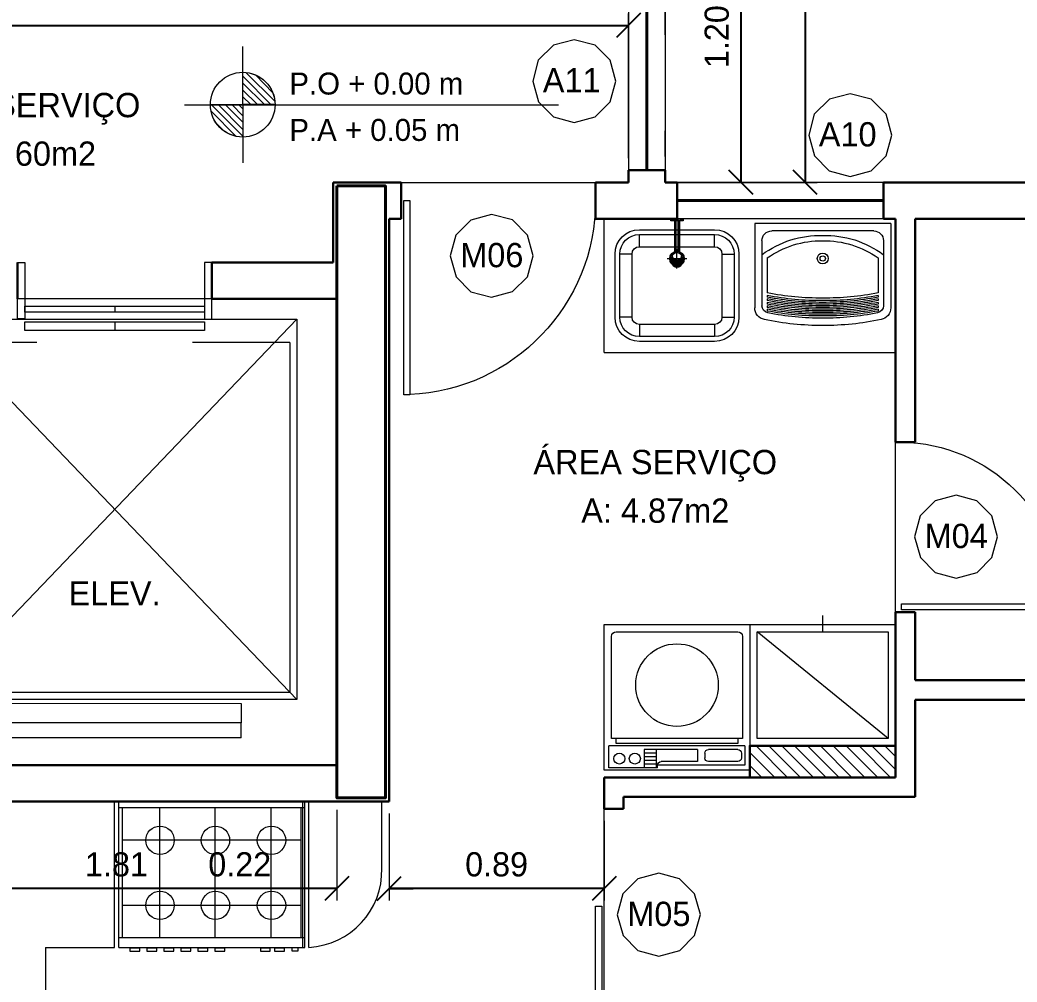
# Model space of a CAD drawing. Header units: metres. Extents: x 2.9 to 62.3, y 8 to 50.1.
# Drawn here: x 31.07 to 35.175, y 38.646 to 42.608 of the extents above; entities that cross this region are included whole.
import ezdxf

# ---------------------------------------------------------------- set-up
doc = ezdxf.new("R2010")
doc.units = ezdxf.units.M
doc.header["$MEASUREMENT"] = 0
doc.linetypes.add('DGN Style 2', pattern=[0.98853, 0.593118, -0.395412])
doc.layers.get('Defpoints').update_dxf_attribs({"lineweight": 0})
for name, color, linetype, lineweight in [('00-EDIFICACOES TÉRREO', 7, 'Continuous', 0), ('34 - Mobiliário', 7, 'Continuous', 0), ('CORNIJAS_VAR NA PLANTA PTIPO 1', 7, 'Continuous', 0), ('Level 12', 7, 'Continuous', 0), ('Level 14', 7, 'Continuous', 0), ('Level 24-1', 7, 'Continuous', 0), ('Level 3', 7, 'Continuous', 0), ('Level 36', 7, 'Continuous', 0), ('Level 43', 7, 'Continuous', 0), ('Level 44', 7, 'Continuous', 0), ('Level 45', 7, 'Continuous', 0), ('Level 7', 7, 'Continuous', 0)]:
    doc.layers.add(name, color=color, linetype=linetype, lineweight=lineweight)
doc.styles.add('Style-CIVIL', font='CIVIL.shx')
doc.styles.add('Style-INTL_ENGINEERING', font='INTL_ENGINEERING.shx')
doc.dimstyles.get("Standard").update_dxf_attribs({"dimtxt": 0.18, "dimasz": 0.18, "dimexe": 0.18, "dimexo": 0.0625, "dimgap": 0.09, "dimtad": 0, "dimtih": 1, "dimtoh": 1, "dimdec": 4, "dimzin": 1, "dimdsep": 46, "dimtxsty": 'Standard', "dimcen": 0, "dimadec": 0, "dimazin": 0, "dimtfac": 1, "dimtdec": 4, "dimtofl": 0, "dimtmove": 0, "dimatfit": 3, "dimfxl": 0, "dimtolj": 1, "dimtzin": 1, "dimarcsym": 0})

# ---------------------------------------------------------------- blocks, each defined once
blk = doc.blocks.new('_Oblique')
at = {"color": 0, "linetype": 'ByBlock', "lineweight": -2}
blk.add_line((0.5, 0.5), (-0.5, -0.5), dxfattribs=at)
blk = doc.blocks.new('*D175')
at = {"layer": 'Defpoints', "color": 0, "linetype": 'Continuous', "lineweight": 0}
for p in [(33.7241, 46.7246), (33.7253, 41.9391), (34.3022, 41.9391)]:
    blk.add_point(p, dxfattribs=at)
at = {"layer": 'Level 43', "color": 2, "linetype": 'Continuous', "lineweight": 0}
for p, q in [((33.7736, 46.7246), (34.3517, 46.7246)), ((33.7748, 41.9391), (34.3517, 41.9391))]:
    blk.add_line(p, q, dxfattribs=at)
at = {"layer": 'Level 43', "color": 0, "linetype": 'Continuous', "lineweight": -2}
blk.add_line((34.3022, 46.7246), (34.3022, 41.9391), dxfattribs=at)
at = {"layer": 'Level 43', "color": 0, "linetype": 'Continuous', "lineweight": -2, "xscale": 0.0995, "yscale": 0.0995, "zscale": 0.0995}
for p, rotation in [((34.3022, 46.7246), 90), ((34.3022, 41.9391), 270)]:
    blk.add_blockref('_Oblique', p, dxfattribs=dict(at, rotation=rotation))
at = {"layer": 'Level 43', "color": 0, "linetype": 'Continuous', "lineweight": 0, "insert": (34.203, 44.3318), "char_height": 0.0995, "attachment_point": 5, "rotation": 90, "style": 'Style-INTL_ENGINEERING'}
blk.add_mtext('4.79', dxfattribs=at)
blk = doc.blocks.new('*D179')
at = {"layer": 'Defpoints', "color": 0, "linetype": 'Continuous', "lineweight": 0}
for p in [(33.725, 43.139), (33.7253, 41.9391), (34.038, 41.9391)]:
    blk.add_point(p, dxfattribs=at)
at = {"layer": 'Level 43', "color": 2, "linetype": 'Continuous', "lineweight": 0}
for p, q in [((33.7745, 43.139), (34.0875, 43.139)), ((33.7748, 41.9391), (34.0875, 41.9391))]:
    blk.add_line(p, q, dxfattribs=at)
at = {"layer": 'Level 43', "color": 0, "linetype": 'Continuous', "lineweight": -2}
blk.add_line((34.038, 43.139), (34.038, 41.9391), dxfattribs=at)
at = {"layer": 'Level 43', "color": 0, "linetype": 'Continuous', "lineweight": -2, "xscale": 0.0995, "yscale": 0.0995, "zscale": 0.0995}
for p, rotation in [((34.038, 43.139), 90), ((34.038, 41.9391), 270)]:
    blk.add_blockref('_Oblique', p, dxfattribs=dict(at, rotation=rotation))
at = {"layer": 'Level 43', "color": 0, "linetype": 'Continuous', "lineweight": 0, "insert": (33.9388, 42.5391), "char_height": 0.0995, "attachment_point": 5, "rotation": 90, "style": 'Style-INTL_ENGINEERING'}
blk.add_mtext('1.20', dxfattribs=at)
blk = doc.blocks.new('*D194')
at = {"layer": 'Defpoints', "color": 0, "linetype": 'Continuous', "lineweight": 0}
for p in [(33.5753, 42.5854), (33.5753, 41.989), (27.4235, 41.9391)]:
    blk.add_point(p, dxfattribs=at)
at = {"layer": 'Level 43', "color": 2, "linetype": 'Continuous', "lineweight": 0}
for p, q in [((27.4235, 41.9886), (27.4235, 42.6349)), ((33.5753, 42.0385), (33.5753, 42.6349))]:
    blk.add_line(p, q, dxfattribs=at)
at = {"layer": 'Level 43', "color": 0, "linetype": 'Continuous', "lineweight": -2}
blk.add_line((27.4235, 42.5854), (33.5753, 42.5854), dxfattribs=at)
at = {"layer": 'Level 43', "color": 0, "linetype": 'Continuous', "lineweight": -2, "xscale": 0.0995, "yscale": 0.0995, "zscale": 0.0995, "rotation": 180}
blk.add_blockref('_Oblique', (27.4235, 42.5854), dxfattribs=at)
at = {"layer": 'Level 43', "color": 0, "linetype": 'Continuous', "lineweight": -2, "xscale": 0.0995, "yscale": 0.0995, "zscale": 0.0995}
blk.add_blockref('_Oblique', (33.5753, 42.5854), dxfattribs=at)
at = {"layer": 'Level 43', "color": 0, "linetype": 'Continuous', "lineweight": 0, "insert": (30.4994, 42.6847), "char_height": 0.0995, "attachment_point": 5, "style": 'Style-INTL_ENGINEERING'}
blk.add_mtext('6.15', dxfattribs=at)
blk = doc.blocks.new('*D258')
at = {"layer": 'Defpoints', "color": 0, "linetype": 'Continuous', "lineweight": 0}
for p in [(32.3745, 39.4046), (32.5895, 39.3892), (32.3745, 39.0312)]:
    blk.add_point(p, dxfattribs=at)
at = {"layer": 'Level 43', "color": 2, "linetype": 'Continuous', "lineweight": 0}
for p, q in [((32.3745, 39.3551), (32.3745, 38.9817)), ((32.5895, 39.3397), (32.5895, 38.9817))]:
    blk.add_line(p, q, dxfattribs=at)
at = {"layer": 'Level 43', "color": 0, "linetype": 'Continuous', "lineweight": -2}
for p, q in [((32.3745, 39.0312), (31.7733, 39.0312)), ((32.5895, 39.0312), (32.689, 39.0312))]:
    blk.add_line(p, q, dxfattribs=at)
at = {"layer": 'Level 43', "color": 0, "linetype": 'Continuous', "lineweight": -2, "xscale": 0.0995, "yscale": 0.0995, "zscale": 0.0995}
blk.add_blockref('_Oblique', (32.3745, 39.0312), dxfattribs=at)
at = {"layer": 'Level 43', "color": 0, "linetype": 'Continuous', "lineweight": -2, "xscale": 0.0995, "yscale": 0.0995, "zscale": 0.0995, "rotation": 180}
blk.add_blockref('_Oblique', (32.5895, 39.0312), dxfattribs=at)
at = {"layer": 'Level 43', "color": 0, "linetype": 'Continuous', "lineweight": 0, "insert": (31.9744, 39.1304), "char_height": 0.0995, "attachment_point": 5, "style": 'Style-INTL_ENGINEERING'}
blk.add_mtext('0.22', dxfattribs=at)
blk = doc.blocks.new('*D259')
at = {"layer": 'Defpoints', "color": 0, "linetype": 'Continuous', "lineweight": 0}
for p in [(30.5596, 39.5392), (32.3745, 39.4046), (30.5596, 39.0312)]:
    blk.add_point(p, dxfattribs=at)
at = {"layer": 'Level 43', "color": 2, "linetype": 'Continuous', "lineweight": 0}
for p, q in [((30.5596, 39.4897), (30.5596, 38.9817)), ((32.3745, 39.3551), (32.3745, 38.9817))]:
    blk.add_line(p, q, dxfattribs=at)
at = {"layer": 'Level 43', "color": 0, "linetype": 'Continuous', "lineweight": -2}
blk.add_line((32.3745, 39.0312), (30.5596, 39.0312), dxfattribs=at)
at = {"layer": 'Level 43', "color": 0, "linetype": 'Continuous', "lineweight": -2, "xscale": 0.0995, "yscale": 0.0995, "zscale": 0.0995, "rotation": 180}
blk.add_blockref('_Oblique', (30.5596, 39.0312), dxfattribs=at)
at = {"layer": 'Level 43', "color": 0, "linetype": 'Continuous', "lineweight": -2, "xscale": 0.0995, "yscale": 0.0995, "zscale": 0.0995}
blk.add_blockref('_Oblique', (32.3745, 39.0312), dxfattribs=at)
at = {"layer": 'Level 43', "color": 0, "linetype": 'Continuous', "lineweight": 0, "insert": (31.467, 39.1304), "char_height": 0.0995, "attachment_point": 5, "style": 'Style-INTL_ENGINEERING'}
blk.add_mtext('1.81', dxfattribs=at)
blk = doc.blocks.new('*D257')
at = {"layer": 'Defpoints', "color": 0, "linetype": 'Continuous', "lineweight": 0}
for p in [(32.5895, 39.3892), (33.4746, 39.359), (32.5895, 39.0312)]:
    blk.add_point(p, dxfattribs=at)
at = {"layer": 'Level 43', "color": 2, "linetype": 'Continuous', "lineweight": 0}
for p, q in [((32.5895, 39.3397), (32.5895, 38.9817)), ((33.4746, 39.3095), (33.4746, 38.9817))]:
    blk.add_line(p, q, dxfattribs=at)
at = {"layer": 'Level 43', "color": 0, "linetype": 'Continuous', "lineweight": -2}
blk.add_line((33.4746, 39.0312), (32.5895, 39.0312), dxfattribs=at)
at = {"layer": 'Level 43', "color": 0, "linetype": 'Continuous', "lineweight": -2, "xscale": 0.0995, "yscale": 0.0995, "zscale": 0.0995, "rotation": 180}
blk.add_blockref('_Oblique', (32.5895, 39.0312), dxfattribs=at)
at = {"layer": 'Level 43', "color": 0, "linetype": 'Continuous', "lineweight": -2, "xscale": 0.0995, "yscale": 0.0995, "zscale": 0.0995}
blk.add_blockref('_Oblique', (33.4746, 39.0312), dxfattribs=at)
at = {"layer": 'Level 43', "color": 0, "linetype": 'Continuous', "lineweight": 0, "insert": (33.032, 39.1304), "char_height": 0.0995, "attachment_point": 5, "style": 'Style-INTL_ENGINEERING'}
blk.add_mtext('0.89', dxfattribs=at)
blk = doc.blocks.new('*U394')
at = {"layer": 'Level 3', "color": 4, "linetype": 'Continuous', "lineweight": 0}
for p, q in [((-0.5302, 0.0003), (-0.5296, 0.2397)), ((-0.3969, 0.0123), (-0.5181, 0.1317)), ((-0.4132, -0.0003), (-0.5302, 0.1173)), ((-0.441, 0.0003), (-0.5302, 0.0883)), ((-0.406, 0.0491), (-0.4783, 0.1227)), ((-0.4699, 0.0003), (-0.5302, 0.06)), ((-0.5296, -0.1022), (-0.6321, 0.0003)), ((-0.5302, -0.0727), (-0.6032, 0.0003)), ((-0.5302, -0.0461), (-0.5748, 0.0003)), ((-0.5302, -0.0172), (-0.5471, 0.0003)), ((-0.5302, 0.0003), (-0.5302, -0.2397)), ((-0.4976, 0.0003), (-0.5296, 0.0323)), ((-0.5266, 0.0003), (-0.5296, 0.0039)), ((-0.7702, -0.0003), (0.7702, -0.0003)), ((-0.5579, -0.1312), (-0.6598, -0.0275)), ((-0.5302, -0.1305), (-0.6592, -0.0003)), ((-0.6086, -0.1076), (-0.6369, -0.0787))]:
    blk.add_line(p, q, dxfattribs=at)
at = {"layer": 'Level 3', "color": 4, "linetype": 'Continuous', "lineweight": 0, "flags": 128}
for points in [[(-0.5302, 0.133, -0.414214), (-0.397, -0.0002), (-0.3969, 0.0003), (-0.5302, 0.0003), (-0.5302, 0.133)], [(-0.5302, -0.1334, -0.414214), (-0.6634, -0.0002), (-0.6629, 0.0003), (-0.5302, 0.0003), (-0.5302, -0.1342)]]:
    blk.add_lwpolyline(points, format="xyb", close=True, dxfattribs=at)
at = {"layer": 'Level 3', "color": 4, "linetype": 'Continuous', "lineweight": 0}
blk.add_circle((-0.5302, -0.0002), 0.1332, dxfattribs=at)
at = {"layer": 'Level 3', "color": 4, "linetype": 'Continuous', "lineweight": 0, "style": 'Style-CIVIL'}
for s, p in [('P.O + 0.00 m', (-0.3382, 0.0415)), ('P.A + 0.05 m', (-0.3382, -0.1494))]:
    blk.add_text(s, height=0.09045, rotation=0, dxfattribs=at).set_placement(p)
blk = doc.blocks.new('*U404')
at = {"layer": '00-EDIFICACOES TÉRREO', "color": 4, "linetype": 'Continuous', "lineweight": 0, "flags": 128}
blk.add_lwpolyline([(0.003424, 0.000005), (0.002945, 0.001718), (0.001718, 0.002961), (0.000001, 0.003416), (-0.001712, 0.002959), (-0.002959, 0.001719), (-0.003415, 0.000002), (-0.002935, -0.001711), (-0.001722, -0.00295), (-0.000005, -0.003405), (0.001726, -0.002939), (0.002946, -0.001713)], close=True, dxfattribs=at)
at = {"layer": '00-EDIFICACOES TÉRREO', "color": 4, "linetype": 'Continuous', "lineweight": 0, "style": 'Style-INTL_ENGINEERING'}
blk.add_text('A11', height=0.0019994, rotation=359.99988, dxfattribs=at).set_placement((-0.00259, -0.00093))
blk = doc.blocks.new('*U408')
at = {"layer": '00-EDIFICACOES TÉRREO', "color": 4, "linetype": 'Continuous', "lineweight": 0, "flags": 128}
blk.add_lwpolyline([(0.003424, 0.000005), (0.002945, 0.001718), (0.001718, 0.002961), (0.000001, 0.003416), (-0.001712, 0.002959), (-0.002959, 0.001719), (-0.003415, 0.000002), (-0.002936, -0.001711), (-0.001723, -0.00295), (-0.000005, -0.003405), (0.001726, -0.002939), (0.002946, -0.001713)], close=True, dxfattribs=at)
at = {"layer": '00-EDIFICACOES TÉRREO', "color": 4, "linetype": 'Continuous', "lineweight": 0, "style": 'Style-INTL_ENGINEERING'}
blk.add_text('M04', height=0.0019994, rotation=359.99988, dxfattribs=at).set_placement((-0.00259, -0.00093))
blk = doc.blocks.new('*U409')
at = {"layer": '00-EDIFICACOES TÉRREO', "color": 4, "linetype": 'Continuous', "lineweight": 0, "flags": 128}
blk.add_lwpolyline([(0.003424, 0.000005), (0.002945, 0.001718), (0.001718, 0.002961), (0.000001, 0.003416), (-0.001712, 0.002959), (-0.002959, 0.001719), (-0.003415, 0.000002), (-0.002935, -0.001711), (-0.001722, -0.00295), (-0.000005, -0.003405), (0.001726, -0.002939), (0.002947, -0.001713)], close=True, dxfattribs=at)
at = {"layer": '00-EDIFICACOES TÉRREO', "color": 4, "linetype": 'Continuous', "lineweight": 0, "style": 'Style-INTL_ENGINEERING'}
blk.add_text('M05', height=0.0019994, rotation=359.99988, dxfattribs=at).set_placement((-0.00259, -0.00093))
blk = doc.blocks.new('*U422')
at = {"layer": '00-EDIFICACOES TÉRREO', "color": 4, "linetype": 'Continuous', "lineweight": 0, "flags": 128}
blk.add_lwpolyline([(0.003424, 0.000005), (0.002945, 0.001718), (0.001718, 0.002961), (0.000001, 0.003416), (-0.001712, 0.002959), (-0.002959, 0.001719), (-0.003415, 0.000002), (-0.002936, -0.001711), (-0.001723, -0.00295), (-0.000005, -0.003405), (0.001726, -0.002939), (0.002946, -0.001713)], close=True, dxfattribs=at)
at = {"layer": '00-EDIFICACOES TÉRREO', "color": 4, "linetype": 'Continuous', "lineweight": 0, "style": 'Style-INTL_ENGINEERING'}
blk.add_text('A10', height=0.0019994, rotation=359.99988, dxfattribs=at).set_placement((-0.00259, -0.00093))
blk = doc.blocks.new('*U442')
at = {"layer": '00-EDIFICACOES TÉRREO', "color": 4, "linetype": 'Continuous', "lineweight": 0, "flags": 128}
blk.add_lwpolyline([(0.003424, 0.000005), (0.002945, 0.001718), (0.001718, 0.002961), (0.000001, 0.003416), (-0.001712, 0.002959), (-0.002959, 0.001719), (-0.003415, 0.000002), (-0.002935, -0.001711), (-0.001722, -0.00295), (-0.000005, -0.003405), (0.001726, -0.002939), (0.002946, -0.001713)], close=True, dxfattribs=at)
at = {"layer": '00-EDIFICACOES TÉRREO', "color": 4, "linetype": 'Continuous', "lineweight": 0, "style": 'Style-INTL_ENGINEERING'}
blk.add_text('M06', height=0.0019994, rotation=359.99988, dxfattribs=at).set_placement((-0.00259, -0.00093))
blk = doc.blocks.new('*U523')
at = {"layer": 'Level 36', "color": 172, "linetype": 'Continuous', "lineweight": 13}
for p, q in [((-0.3825, 0.308), (0.3825, 0.3081)), ((-0.3825, -0.292), (-0.3825, 0.308)), ((-0.375, -0.2919), (-0.375, 0.308)), ((0.3825, -0.292), (0.3825, 0.3081)), ((-0.3825, 0.283), (0.3825, 0.283)), ((-0.3675, -0.2533), (-0.3675, 0.283)), ((-0.2445, -0.2533), (-0.2445, 0.283)), ((-0.0138, -0.2533), (-0.0138, 0.283)), ((0.2145, -0.2533), (0.2145, 0.283)), ((0.3675, -0.2533), (0.3675, 0.2831)), ((-0.3675, 0.1489), (0.3675, 0.149)), ((-0.3675, -0.1192), (0.3675, -0.1192)), ((-0.3825, -0.2533), (0.3825, -0.2533)), ((0.3825, -0.292), (-0.3825, -0.292)), ((-0.3556, -0.3061), (-0.3556, -0.292)), ((-0.3291, -0.3061), (-0.3556, -0.3061)), ((-0.3291, -0.292), (-0.3291, -0.3061)), ((-0.2995, -0.308), (-0.2995, -0.2957)), ((-0.2995, -0.2957), (-0.2587, -0.2957)), ((-0.2587, -0.308), (-0.2995, -0.308)), ((-0.2587, -0.2957), (-0.2587, -0.308)), ((-0.2409, -0.308), (-0.2409, -0.2957)), ((-0.2409, -0.2957), (-0.2001, -0.2957)), ((-0.2001, -0.308), (-0.2409, -0.308)), ((-0.2001, -0.2957), (-0.2001, -0.308)), ((-0.0531, -0.308), (-0.0531, -0.2957)), ((-0.0531, -0.2957), (-0.0123, -0.2957)), ((-0.0122, -0.308), (-0.0531, -0.308)), ((-0.0123, -0.2957), (-0.0122, -0.308)), ((0.0169, -0.308), (0.0169, -0.2957)), ((0.0169, -0.2957), (0.0577, -0.2957)), ((0.0578, -0.3081), (0.0169, -0.308)), ((0.0577, -0.2957), (0.0578, -0.3081)), ((0.0869, -0.3081), (0.0869, -0.2957)), ((0.0869, -0.2957), (0.1278, -0.2957)), ((0.1277, -0.3081), (0.0869, -0.3081)), ((0.1278, -0.2957), (0.1277, -0.3081)), ((0.1569, -0.308), (0.1569, -0.2957)), ((0.1569, -0.2957), (0.1978, -0.2957)), ((0.1977, -0.308), (0.1569, -0.308)), ((0.1978, -0.2957), (0.1977, -0.308)), ((0.2269, -0.308), (0.2269, -0.2957)), ((0.2269, -0.2957), (0.2678, -0.2957)), ((0.2678, -0.3081), (0.2269, -0.308)), ((0.2678, -0.2957), (0.2678, -0.3081)), ((0.2969, -0.308), (0.2969, -0.2957)), ((0.2969, -0.2957), (0.3378, -0.2957)), ((0.3378, -0.308), (0.2969, -0.308)), ((0.3378, -0.2957), (0.3378, -0.308))]:
    blk.add_line(p, q, dxfattribs=at)
at = {"layer": 'Level 36', "color": 172, "linetype": 'Continuous', "lineweight": 13, "extrusion": (0, 0, -1)}
for centre in [(0.2458, 0.1489), (0.0151, 0.1489), (-0.2132, 0.1489), (0.2458, -0.1192), (0.0151, -0.1192), (-0.2132, -0.1192)]:
    blk.add_circle(centre, 0.0585, dxfattribs=at)
blk = doc.blocks.new('*U528')
at = {"layer": 'Level 36', "color": 172, "linetype": 'Continuous', "lineweight": 13}
for p, q in [((-0.0243, 0.102), (-0.0243, 0.094)), ((-0.0225, 0.102), (-0.0225, 0.094)), ((-0.0191, 0.102), (-0.0191, 0.094)), ((-0.0129, 0.102), (-0.0129, 0.094)), ((-0.01, 0.094), (-0.01, -0.0339)), ((-0.0093, 0.094), (-0.0093, -0.0335)), ((-0.0075, 0.094), (-0.0075, -0.0326)), ((-0.0041, 0.102), (-0.0041, 0.094)), ((-0.0041, 0.094), (-0.0041, -0.0315)), ((0.0041, 0.102), (0.0041, 0.094)), ((0.0041, 0.094), (0.0041, -0.0315)), ((0.0075, 0.094), (0.0075, -0.0326)), ((0.0093, 0.094), (0.0093, -0.0335)), ((0.01, 0.094), (0.01, -0.0339)), ((0.0129, 0.102), (0.0129, 0.094)), ((0.0191, 0.102), (0.0191, 0.094)), ((0.0225, 0.102), (0.0225, 0.094)), ((0.0243, 0.102), (0.0243, 0.094)), ((0, -0.102), (0, -0.0222)), ((-0.0399, -0.0621), (0.0399, -0.0621)), ((-0.019, -0.08), (-0.019, -0.05)), ((-0.0183, -0.0552), (-0.0183, -0.0852)), ((-0.0165, -0.0594), (-0.0165, -0.0894)), ((-0.0131, -0.0638), (-0.0131, -0.0938)), ((-0.0075, -0.0675), (-0.0075, -0.0975)), ((0.0075, -0.0675), (0.0075, -0.0975)), ((0.0131, -0.0638), (0.0131, -0.0938)), ((0.0165, -0.0594), (0.0165, -0.0894)), ((0.0183, -0.0552), (0.0183, -0.0852)), ((0.019, -0.08), (0.019, -0.05))]:
    blk.add_line(p, q, dxfattribs=at)
at = {"layer": 'Level 36', "color": 172, "linetype": 'Continuous', "lineweight": 13, "flags": 128}
for points in [[(0.025, 0.094), (-0.025, 0.094), (-0.025, 0.102), (0.025, 0.102)], [(-0.004, -0.094), (-0.004, -0.069), (0.004, -0.069), (0.004, -0.094)]]:
    blk.add_lwpolyline(points, close=True, dxfattribs=at)
at = {"layer": 'Level 36', "color": 172, "linetype": 'Continuous', "lineweight": 13}
blk.add_circle((0, -0.05), 0.019, dxfattribs=at)
at = {"layer": 'Level 36', "color": 172, "linetype": 'Continuous', "lineweight": 13, "extrusion": (0, 0, -1)}
for centre, radius, start, end in [((0, -0.0621), 0.03, 0, 180), ((0, -0.0621), 0.025, 0, 180), ((0, -0.0621), 0.03, 180, 0), ((0, -0.0621), 0.025, 180, 0), ((0, -0.08), 0.019, 180, 0)]:
    blk.add_arc(centre, radius, start, end, dxfattribs=at)
blk = doc.blocks.new('*U529')
at = {"layer": 'Level 36', "color": 172, "linetype": 'Continuous', "lineweight": 13}
for p, q in [((-0.155, 0.23), (0.155, 0.23)), ((-0.155, 0.21), (0.155, 0.21)), ((-0.155, 0.16), (-0.155, 0.21)), ((0.155, 0.16), (0.155, 0.21)), ((-0.255, -0.13), (-0.255, 0.13)), ((-0.235, -0.13), (-0.235, 0.13)), ((-0.185, 0.13), (-0.235, 0.13)), ((-0.185, -0.13), (-0.185, 0.13)), ((-0.155, 0.16), (0.155, 0.16)), ((0.185, 0.13), (0.185, -0.13)), ((0.185, 0.13), (0.235, 0.13)), ((0.235, 0.13), (0.235, -0.13)), ((0.255, 0.13), (0.255, -0.13)), ((-0.185, -0.13), (-0.235, -0.13)), ((0.155, -0.16), (-0.155, -0.16)), ((-0.155, -0.16), (-0.155, -0.21)), ((0.155, -0.16), (0.155, -0.21)), ((0.185, -0.13), (0.235, -0.13)), ((0.155, -0.21), (-0.155, -0.21)), ((0.155, -0.23), (-0.155, -0.23))]:
    blk.add_line(p, q, dxfattribs=at)
at = {"layer": 'Level 36', "color": 172, "linetype": 'Continuous', "lineweight": 13, "extrusion": (0, 0, -1)}
for centre, radius, start, end in [((0.155, 0.13), 0.1, 0, 90), ((0.155, 0.13), 0.08, 0, 90), ((-0.155, 0.13), 0.1, 90, 180), ((-0.155, 0.13), 0.08, 90, 180), ((0.155, 0.13), 0.03, 360, 90), ((-0.155, 0.13), 0.03, 90, 180), ((0.155, -0.13), 0.1, 270, 0), ((0.155, -0.13), 0.08, 270, 0), ((0.155, -0.13), 0.03, 270, 0), ((-0.155, -0.13), 0.1, 180, 270), ((-0.155, -0.13), 0.08, 180, 270), ((-0.155, -0.13), 0.03, 180, 270)]:
    blk.add_arc(centre, radius, start, end, dxfattribs=at)
blk = doc.blocks.new('*U530')
at = {"layer": 'Level 36', "color": 5, "linetype": 'Continuous', "lineweight": 13}
for p, q in [((-0.28, 0.2098), (-0.28, -0.1362)), ((-0.28, 0.2098), (0.28, 0.2098)), ((0.28, 0.2098), (0.28, -0.1362)), ((-0.21, 0.1798), (0.21, 0.1798)), ((-0.25, 0.1398), (-0.25, -0.128)), ((0.25, 0.1398), (0.25, -0.128)), ((-0.2282, 0.0687), (-0.2282, -0.0753)), ((0.2282, 0.0687), (0.2282, -0.0753)), ((-0.2282, -0.0858), (-0.2282, -0.0929)), ((-0.2282, -0.1001), (-0.2282, -0.1072)), ((-0.2282, -0.1143), (-0.2282, -0.1215)), ((0.2282, -0.0858), (0.2282, -0.0929)), ((0.2282, -0.1001), (0.2282, -0.1072)), ((0.2282, -0.1143), (0.2282, -0.1215)), ((-0.2282, -0.1286), (-0.2282, -0.1357)), ((-0.2282, -0.1428), (-0.2282, -0.1499)), ((0.2282, -0.1286), (0.2282, -0.1357)), ((0.2282, -0.1428), (0.2282, -0.1499))]:
    blk.add_line(p, q, dxfattribs=at)
at = {"layer": 'Level 36', "color": 5, "linetype": 'Continuous', "lineweight": 13, "extrusion": (0, 0, -1)}
for radius in [0.0225, 0.011]:
    blk.add_circle((0, 0.0663), radius, dxfattribs=at)
at = {"layer": 'Level 36', "color": 5, "linetype": 'Continuous', "lineweight": 13}
for centre, radius, start, end in [((-0.21, 0.1398), 0.04, 90, 180), ((0.21, 0.1398), 0.04, 0, 90), ((-0.0124, -0.2358), 0.3968, 88.2163, 126.789), ((-0.0048, -0.2483), 0.3878, 89.2963, 125.1797), ((0.0124, -0.2358), 0.3968, 53.211, 91.7837), ((0.0048, -0.2483), 0.3878, 54.8203, 90.7037), ((-0.0082, 1.0354), 1.1322, 258.7978, 270.4155), ((0.0082, 1.0354), 1.1322, 269.5845, 281.2022), ((-0.0082, 1.032), 1.1392, 258.8675, 270.4155), ((-0.0082, 1.032), 1.1462, 258.9363, 270.4155), ((-0.0082, 1.032), 1.1532, 259.0043, 270.4155), ((-0.0082, 1.032), 1.1602, 259.0715, 270.4155), ((-0.0082, 1.032), 1.1672, 259.1378, 270.4155), ((-0.0082, 1.032), 1.1742, 259.2033, 270.4155), ((0.0082, 1.032), 1.1672, 269.5845, 280.8622), ((0.0082, 1.032), 1.1742, 269.5845, 280.7967), ((0.0082, 1.032), 1.1532, 269.5845, 280.9957), ((0.0082, 1.032), 1.1602, 269.5845, 280.9285), ((0.0082, 1.032), 1.1392, 269.5845, 281.1325), ((0.0082, 1.032), 1.1462, 269.5845, 281.0637), ((-0.23, -0.1362), 0.05, 180, 258.2868), ((-0.22, -0.128), 0.03, 180, 258.7018), ((-0.0082, 1.032), 1.1812, 259.2681, 270.4155), ((-0.0082, 1.032), 1.1882, 259.3321, 270.4155), ((-0.0082, 1.032), 1.1952, 259.3953, 270.4155), ((-0.0082, 1.032), 1.2022, 259.4577, 270.4155), ((0, 0.9731), 1.1529, 258.7018, 270), ((0.0082, 1.032), 1.1952, 269.5845, 280.6047), ((0.0082, 1.032), 1.2022, 269.5845, 280.5423), ((0.0082, 1.032), 1.1812, 269.5845, 280.7319), ((0.0082, 1.032), 1.1882, 269.5845, 280.6679), ((0, 0.9731), 1.1529, 270, 281.2982), ((0.22, -0.128), 0.03, 281.2982, 0), ((0.23, -0.1362), 0.05, 281.7132, 0), ((0, 0.9731), 1.1829, 258.2868, 270), ((0, 0.9731), 1.1829, 270, 281.7132)]:
    blk.add_arc(centre, radius, start, end, dxfattribs=at)
blk = doc.blocks.new('*U531')
at = {"layer": 'Level 36', "color": 172, "linetype": 'Continuous', "lineweight": 13}
for p, q in [((-0.3, 0.3), (0.3, 0.3)), ((-0.3, -0.3), (-0.3, 0.3)), ((0.3, 0.3), (0.3, -0.3)), ((-0.27, -0.17), (-0.27, 0.25)), ((-0.25, 0.27), (0.25, 0.27)), ((0.27, 0.25), (0.27, -0.17)), ((0.3, 0.2), (0.3, -0.3)), ((0.28, -0.2), (-0.28, -0.2)), ((-0.28, -0.29), (-0.28, -0.2)), ((0.27, -0.17), (-0.27, -0.17)), ((-0.25, -0.19), (-0.25, -0.17)), ((0.25, -0.19), (-0.25, -0.19)), ((0.25, -0.17), (0.25, -0.19)), ((0.28, -0.2), (0.28, -0.28)), ((0.085, -0.215), (-0.1357, -0.215)), ((-0.1357, -0.215), (-0.1357, -0.29)), ((-0.0857, -0.23), (-0.1357, -0.23)), ((-0.0857, -0.245), (-0.1357, -0.245)), ((-0.0857, -0.215), (-0.0857, -0.29)), ((0.085, -0.215), (0.085, -0.265)), ((0.115, -0.23), (0.115, -0.25)), ((0.25, -0.215), (0.13, -0.215)), ((0.265, -0.23), (0.265, -0.25)), ((-0.0857, -0.26), (-0.1357, -0.26)), ((-0.0857, -0.275), (-0.1357, -0.275)), ((0.28, -0.28), (-0.08, -0.28)), ((-0.08, -0.29), (-0.08, -0.28)), ((0.085, -0.265), (-0.065, -0.265)), ((0.25, -0.265), (0.13, -0.265)), ((0.3, -0.3), (-0.3, -0.3)), ((-0.08, -0.29), (-0.28, -0.29))]:
    blk.add_line(p, q, dxfattribs=at)
for centre, radius in [((0, 0.05), 0.1701), ((-0.2372, -0.2525), 0.0227), ((-0.1735, -0.2525), 0.0227)]:
    blk.add_circle(centre, radius, dxfattribs=at)
at = {"layer": 'Level 36', "color": 172, "linetype": 'Continuous', "lineweight": 13, "extrusion": (0, 0, -1)}
for centre, radius, start, end in [((0.25, 0.25), 0.02, 0, 90), ((-0.25, 0.25), 0.02, 90, 180), ((-0.13, -0.23), 0.015, 0, 90), ((-0.25, -0.23), 0.015, 90, 180), ((0.065, -0.28), 0.015, 0, 90), ((-0.13, -0.25), 0.015, 270, 0), ((-0.25, -0.25), 0.015, 180, 270)]:
    blk.add_arc(centre, radius, start, end, dxfattribs=at)
blk = doc.blocks.new('*U497')
at = {"layer": 'Level 36', "color": 172, "linetype": 'Continuous', "lineweight": 13}
for p, q in [((2.975, 3.33), (2.975, 3.88)), ((2.975, 3.33), (4.175, 3.33)), ((3.875, 2.18), (3.875, 2.2467)), ((3.575, 2.21), (4.175, 2.21)), ((3.575, 2.21), (3.575, 1.71)), ((4.145, 1.74), (3.605, 2.18)), ((0.9598, 0.8802), (0.9598, 1.4802)), ((1.7598, 0.8802), (1.7598, 1.4802)), ((2.0598, 1.1903), (2.0598, 1.4802)), ((0.675, 0.8802), (0.9598, 0.8802)), ((0.675, 0.8802), (0.675, -1))]:
    blk.add_line(p, q, dxfattribs=at)
at = {"layer": 'Level 36', "color": 172, "linetype": 'Continuous', "lineweight": 13, "flags": 128}
blk.add_lwpolyline([(4.145, 1.74), (3.605, 1.74), (3.605, 2.18), (4.145, 2.18)], close=True, dxfattribs=at)
at = {"layer": 'Level 36', "color": 172, "linetype": 'Continuous', "lineweight": 13}
blk.add_arc((1.7419, 1.1977), 0.318, 273.2275, 1.3325, dxfattribs=at)
for name, p in [('*U528', (3.275, 3.778)), ('*U529', (3.275, 3.605)), ('*U531', (3.275, 1.91))]:
    blk.add_blockref(name, p, dxfattribs=at)
at = {"layer": 'Level 36', "color": 5, "linetype": 'Continuous', "lineweight": 13, "extrusion": (0, 0, -1)}
blk.add_blockref('*U530', (-3.875, 3.6502), dxfattribs=at)
at = {"layer": 'Level 36', "color": 172, "linetype": 'Continuous', "lineweight": 13, "extrusion": (0, 0, -1)}
blk.add_blockref('*U523', (-1.3598, 1.1722), dxfattribs=at)
blk = doc.blocks.new('*U548')
at = {"layer": 'Level 45', "color": 6, "linetype": 'Continuous', "lineweight": 0}
for p, q in [((-0.1446, -0.065), (-0.2746, 0.065)), ((-0.0915, -0.065), (-0.2215, 0.065)), ((-0.0385, -0.065), (-0.1685, 0.065)), ((0.0145, -0.065), (-0.1155, 0.065)), ((0.0675, -0.065), (-0.0625, 0.065)), ((0.1206, -0.065), (-0.0094, 0.065)), ((0.1736, -0.065), (0.0436, 0.065)), ((0.2266, -0.065), (0.0966, 0.065)), ((0.2797, -0.065), (0.1497, 0.065)), ((0.3, -0.0323), (0.2027, 0.065)), ((0.3, 0.0207), (0.2557, 0.065)), ((-0.1976, -0.065), (-0.3, 0.0374)), ((-0.2506, -0.065), (-0.3, -0.0156))]:
    blk.add_line(p, q, dxfattribs=at)
at = {"layer": 'Level 45', "color": 6, "linetype": 'Continuous', "lineweight": 30, "flags": 128}
blk.add_lwpolyline([(0.3, -0.065), (0.3, 0.065), (-0.3, 0.065), (-0.3, -0.065)], close=True, dxfattribs=at)
blk = doc.blocks.new('P80D_1')
at = {"layer": 'Level 14', "color": 7, "linetype": 'Continuous', "lineweight": 13}
for p, q in [((0.035, 0.875), (0.01, 0.875)), ((0.01, 0.875), (0.01, 0.075)), ((0.035, 0.075), (0.035, 0.875)), ((0.01, 0.075), (0.035, 0.075))]:
    blk.add_line(p, q, dxfattribs=at)
blk.add_arc((0, 0.0749), 0.8, 0.0001, 87.4926, dxfattribs=at)
at = {"layer": 'Level 7', "color": 7, "linetype": 'Continuous', "lineweight": 30}
for p, q in [((0, 0), (0, 0.15)), ((0.8, 0), (0.8, 0.15))]:
    blk.add_line(p, q, dxfattribs=at)
blk = doc.blocks.new('P70D_1')
at = {"layer": 'Level 14', "color": 7, "linetype": 'Continuous', "lineweight": 13}
for p, q in [((0.035, 0.705), (0.01, 0.705)), ((0.01, 0.705), (0.01, 0.025)), ((0.035, 0.025), (0.035, 0.705)), ((0.01, 0.025), (0.035, 0.025))]:
    blk.add_line(p, q, dxfattribs=at)
blk.add_ellipse((0.0073, 0.032), major_axis=(0.6611, -0.2141), ratio=0.965677, start_param=0.313159, end_param=1.833935, dxfattribs=at)
at = {"layer": 'Level 7', "color": 7, "linetype": 'Continuous', "lineweight": 30}
for p, q in [((0, 0), (0, 0.08)), ((0.7, 0), (0.7, 0.08))]:
    blk.add_line(p, q, dxfattribs=at)
blk = doc.blocks.new('*U550')
at = {"layer": '34 - Mobiliário', "color": 7, "linetype": 'Continuous', "lineweight": 40}
blk.add_line((0, 0.55), (0, -0.55), dxfattribs=at)
at = {"layer": 'CORNIJAS_VAR NA PLANTA PTIPO 1', "color": 7, "linetype": 'Continuous', "lineweight": 30}
for p, q in [((-0.075, 0.55), (0.075, 0.55)), ((-0.075, -0.55), (0.075, -0.55))]:
    blk.add_line(p, q, dxfattribs=at)
at = {"layer": 'CORNIJAS_VAR NA PLANTA PTIPO 1', "color": 7, "linetype": 'Continuous', "lineweight": 0}
for p, q in [((-0.075, 0.55), (-0.075, -0.55)), ((0.075, 0.55), (0.075, -0.55))]:
    blk.add_line(p, q, dxfattribs=at)
blk = doc.blocks.new('*U551')
at = {"layer": '34 - Mobiliário', "color": 7, "linetype": 'Continuous', "lineweight": 40}
blk.add_line((0.4246, 0), (-0.4246, 0), dxfattribs=at)
at = {"layer": 'CORNIJAS_VAR NA PLANTA PTIPO 1', "color": 7, "linetype": 'Continuous', "lineweight": 0}
for p, q in [((0.4246, 0.075), (-0.4246, 0.075)), ((0.4246, -0.075), (-0.4246, -0.075))]:
    blk.add_line(p, q, dxfattribs=at)
at = {"layer": 'CORNIJAS_VAR NA PLANTA PTIPO 1', "color": 7, "linetype": 'Continuous', "lineweight": 30}
for p, q in [((-0.4246, 0.075), (-0.4246, -0.075)), ((0.4246, 0.075), (0.4246, -0.075))]:
    blk.add_line(p, q, dxfattribs=at)
blk = doc.blocks.new('ELEV1')
at = {"color": 7, "linetype": 'Continuous', "lineweight": 30}
for p, q in [((-0.4, 0), (-0.4, 0.15)), ((0.4, 0), (0.4, 0.15))]:
    blk.add_line(p, q, dxfattribs=at)
at = {"color": 7, "linetype": 'Continuous', "lineweight": 0}
blk.add_line((-0.4, 0), (0.4, 0), dxfattribs=at)
at = {"color": 120, "linetype": 'Continuous', "lineweight": 0}
for p, q in [((-0.37, -0.03), (-0.37, -0.055)), ((0.37, -0.03), (-0.37, -0.03)), ((0, -0.03), (0, -0.055)), ((0.37, -0.055), (0.37, -0.03)), ((-0.37, -0.055), (0.37, -0.055)), ((0.75, -1.6489), (-0.75, -0.0827)), ((0.75, -0.0827), (-0.75, -1.6489)), ((-0.37, -0.095), (-0.37, -0.13)), ((0.37, -0.095), (-0.37, -0.095)), ((0, -0.095), (0, -0.13)), ((0.37, -0.13), (0.37, -0.095)), ((-0.37, -0.13), (0.37, -0.13)), ((-0.7213, -0.18), (-0.7213, -1.6202)), ((-0.7213, -0.18), (-0.32, -0.18)), ((0.32, -0.18), (0.7213, -0.18)), ((0.7213, -1.6202), (0.7213, -0.18)), ((-0.7213, -1.6202), (0.7213, -1.6202)), ((-0.5212, -1.8076), (-0.5213, -1.7452)), ((0.6213, -1.8076), (0.6213, -1.7451)), ((-0.5212, -1.8076), (0.6213, -1.8076))]:
    blk.add_line(p, q, dxfattribs=at)
at = {"color": 120, "linetype": 'Continuous', "lineweight": 0, "flags": 128}
for points in [[(-0.37, -0.0827), (-0.4, -0.0827), (-0.4, 0.15), (-0.37, 0.15)], [(0.37, -0.0826), (0.4, -0.0826), (0.4, 0.15), (0.37, 0.15)], [(-0.75, -1.6489), (0.75, -1.6489), (0.75, -0.0827), (-0.75, -0.0827)], [(-0.5213, -1.7452), (0.6213, -1.7451), (0.6212, -1.6651), (-0.5212, -1.6652)]]:
    blk.add_lwpolyline(points, close=True, dxfattribs=at)

msp = doc.modelspace()

# ---------------------------------------------------------------- linework, layer by layer
at = {"layer": '00-EDIFICACOES TÉRREO', "color": 7, "linetype": 'Continuous', "lineweight": 13, "flags": 128}
msp.add_lwpolyline([(33.4396, 38.959), (33.4646, 38.959), (33.4646, 38.159), (33.4396, 38.159)], close=True, dxfattribs=at)
at = {"layer": 'CORNIJAS_VAR NA PLANTA PTIPO 1', "color": 7, "linetype": 'Continuous', "lineweight": 30}
for p, q in [((33.5753, 41.989), (33.5753, 41.939)), ((33.7253, 41.9891), (33.7253, 41.939)), ((32.5895, 41.939), (32.6395, 41.939)), ((33.4395, 41.939), (33.5753, 41.939)), ((33.7253, 41.939), (33.7753, 41.939)), ((34.6246, 41.939), (35.2546, 41.939)), ((32.5895, 41.789), (32.6395, 41.789)), ((33.4395, 41.789), (33.7753, 41.789)), ((34.6246, 41.789), (34.6746, 41.789)), ((34.6746, 40.869), (34.6746, 41.789)), ((34.7546, 40.869), (34.7546, 41.789)), ((34.7546, 41.789), (35.2546, 41.789)), ((34.6746, 39.489), (34.6746, 40.169)), ((34.7546, 39.889), (34.7546, 40.169)), ((34.7546, 39.889), (36.9546, 39.889)), ((34.7546, 39.409), (34.7546, 39.809)), ((34.7546, 39.809), (38.0346, 39.809)), ((33.4746, 39.489), (33.4746, 39.359)), ((33.4746, 39.489), (34.6746, 39.489)), ((33.5546, 39.409), (33.5546, 39.359)), ((33.5546, 39.409), (34.7546, 39.409)), ((33.4746, 39.359), (33.5546, 39.359))]:
    msp.add_line(p, q, dxfattribs=at)
at = {"layer": 'CORNIJAS_VAR NA PLANTA PTIPO 1', "color": 7, "linetype": 'Continuous', "lineweight": 0}
for p, q in [((32.6395, 41.939), (33.4395, 41.9391)), ((34.6746, 40.169), (34.6746, 40.869)), ((33.4746, 38.559), (33.4746, 39.359))]:
    msp.add_line(p, q, dxfattribs=at)
at = {"layer": 'Level 24-1', "color": 7, "linetype": 'DGN Style 2', "lineweight": 0, "flags": 128}
msp.add_lwpolyline([(33.7253, 41.9391), (38.0346, 41.939), (38.0346, 42.689), (46.8646, 42.689), (46.8646, 41.289), (50.6245, 41.289), (50.6245, 34.579), (49.9246, 34.579), (49.9246, 34.079), (49.3745, 33.529), (39.8467, 33.529), (39.2267, 32.909), (31.9114, 32.909), (31.6938, 33.1263), (29.3053, 33.1263), (29.0877, 32.909), (21.7724, 32.909), (21.1524, 33.529), (11.6245, 33.529), (11.0746, 34.079), (11.0746, 34.579), (10.3745, 34.579), (10.3745, 41.289), (14.1346, 41.289), (14.1346, 42.689), (22.9645, 42.689), (22.9645, 41.939), (27.2738, 41.939), (27.2738, 46.7246), (33.7241, 46.7246), (33.7253, 41.9391)], dxfattribs=at)
at = {"layer": 'Level 44', "color": 7, "linetype": 'Continuous', "lineweight": 30}
for p, q in [((32.3595, 41.939), (32.5895, 41.939)), ((32.3595, 41.939), (32.3595, 41.609)), ((32.5895, 41.789), (32.5895, 39.3892)), ((31.8596, 41.609), (32.3595, 41.609)), ((31.8596, 41.459), (32.3745, 41.459)), ((32.3745, 39.5392), (30.5596, 39.5392)), ((32.5895, 39.3892), (30.5745, 39.3892))]:
    msp.add_line(p, q, dxfattribs=at)
at = {"layer": 'Level 44', "color": 1, "linetype": 'Continuous', "lineweight": 40, "flags": 128}
msp.add_lwpolyline([(32.3745, 41.9246), (32.5745, 41.9246), (32.5745, 39.4046), (32.3745, 39.4046)], close=True, dxfattribs=at)

# ---------------------------------------------------------------- block references
at = {"layer": '00-EDIFICACOES TÉRREO', "color": 4, "linetype": 'Continuous', "lineweight": 0, "xscale": 50.00000000487893, "yscale": 50.00000000487893, "zscale": 50.00000000487893, "rotation": 0.0008004141529982}
for name, p in [('*U404', (33.3517, 42.3558)), ('*U422', (34.4879, 42.1334)), ('*U442', (33.0116, 41.6361)), ('*U408', (34.9236, 40.4797)), ('*U409', (33.6996, 38.9236))]:
    msp.add_blockref(name, p, dxfattribs=at)
at = {"layer": 'CORNIJAS_VAR NA PLANTA PTIPO 1', "color": 7, "linetype": 'Continuous', "lineweight": 30}
msp.add_blockref('*U550', (33.6503, 42.5391), dxfattribs=at)
at = {"layer": 'CORNIJAS_VAR NA PLANTA PTIPO 1', "color": 7, "linetype": 'Continuous', "lineweight": 0}
msp.add_blockref('*U551', (34.1999, 41.864), dxfattribs=at)
at = {"layer": 'Level 3', "color": 4, "linetype": 'Continuous', "lineweight": 0}
msp.add_blockref('*U394', (32.5171, 42.2591), dxfattribs=at)
at = {"layer": 'Level 36', "color": 172, "linetype": 'Continuous', "lineweight": 13}
msp.add_blockref('*U497', (30.4996, 37.909), dxfattribs=at)
at = {"layer": 'Level 44', "color": 120, "linetype": 'Continuous', "lineweight": 0, "xscale": 1.000000000097578, "yscale": -1.000000000097578, "rotation": 179.999199585847}
msp.add_blockref('ELEV1', (31.4596, 41.4591), dxfattribs=at)
at = {"layer": 'Level 45', "color": 6, "linetype": 'Continuous', "lineweight": 30}
msp.add_blockref('*U548', (34.3745, 39.554), dxfattribs=at)
at = {"layer": 'Level 7', "color": 7, "linetype": 'Continuous', "lineweight": 30}
for name, p, xscale, yscale, rotation in [('P80D_1', (32.6395, 41.9391), 1.000000000010841, -1.000000000010841, 0.0002668047176770001), ('P70D_1', (34.6746, 40.169), 1.000004656718361, -1.000004656718361, 90.00080041042575)]:
    msp.add_blockref(name, p, dxfattribs=dict(at, xscale=xscale, yscale=yscale, rotation=rotation))

# ---------------------------------------------------------------- texts
at = {"layer": 'Level 12', "color": 2, "linetype": 'Continuous', "lineweight": 13, "attachment_point": 5, "line_spacing_factor": 1.200006, "style": 'Style-INTL_ENGINEERING'}
for s, insert, char_height in [('HALL SERVIÇO\\PA: 8.60m2\\P', (31.0785, 42.1566), 0.099999), ('ÁREA SERVIÇO\\PA: 4.87m2\\P', (33.6851, 40.6867), 0.099999), ('ELEV.\\P', (31.4591, 40.2468), 0.1)]:
    msp.add_mtext(s, dxfattribs=dict(at, insert=insert, char_height=char_height))

# ---------------------------------------------------------------- dimensions: what is measured, and where the dimension line sits
at = {"layer": 'Level 43', "color": 2, "linetype": 'Continuous', "lineweight": 0}
for base, p1, p2, angle, override, picture, middle in [((34.3022, 41.9391), (33.7241, 46.7246), (33.7253, 41.9391), 270, {"dimtxt": 0.0995, "dimasz": 0.0995, "dimexe": 0.0495, "dimexo": 0.0495, "dimgap": 0.0495, "dimtad": 1, "dimtih": 0, "dimtoh": 0, "dimdec": 2, "dimzin": 3, "dimtxsty": 'Style-INTL_ENGINEERING', "dimblk": 'Oblique', "dimclre": 2, "dimtdec": 2, "dimatfit": 1, "dimfrac": 2, "dimtolj": 0, "dimtzin": 3, "dimlwe": 0}, '*D175', (34.203, 44.3318)), ((34.038, 41.9391), (33.725, 43.139), (33.7253, 41.9391), 270, {"dimtxt": 0.0995, "dimasz": 0.0995, "dimexe": 0.0495, "dimexo": 0.0495, "dimgap": 0.0495, "dimtad": 1, "dimtih": 0, "dimtoh": 0, "dimdec": 2, "dimzin": 3, "dimtxsty": 'Style-INTL_ENGINEERING', "dimblk": 'Oblique', "dimclre": 2, "dimtdec": 2, "dimatfit": 1, "dimfrac": 2, "dimtolj": 0, "dimtzin": 3, "dimlwe": 0}, '*D179', (33.9388, 42.5391)), ((30.5596, 39.0312), (32.3745, 39.4046), (30.5596, 39.5392), 180, {"dimtxt": 0.0995, "dimasz": 0.0995, "dimexe": 0.0495, "dimexo": 0.0495, "dimgap": 0.0495, "dimtad": 1, "dimtih": 0, "dimtoh": 0, "dimdec": 2, "dimzin": 3, "dimtxsty": 'Style-INTL_ENGINEERING', "dimblk": 'Oblique', "dimclre": 2, "dimtdec": 2, "dimatfit": 1, "dimtolj": 0, "dimtzin": 3, "dimlwe": 0}, '*D259', (31.467, 39.1304)), ((32.374525894, 39.03119), (32.589525894, 39.3892441148), (32.374525894, 39.4046296026), 180, {"dimtxt": 0.0995, "dimasz": 0.0995, "dimexe": 0.0495, "dimexo": 0.0495, "dimgap": 0.0495, "dimtad": 1, "dimtih": 0, "dimtoh": 0, "dimdec": 2, "dimzin": 3, "dimtxsty": 'Style-INTL_ENGINEERING', "dimblk": 'Oblique', "dimclre": 2, "dimtdec": 2, "dimatfit": 1, "dimtolj": 0, "dimtzin": 3, "dimlwe": 0}, '*D258', (31.9744068464, 39.13044)), ((32.5895, 39.0312), (33.4746, 39.359), (32.5895, 39.3892), 180, {"dimtxt": 0.0995, "dimasz": 0.0995, "dimexe": 0.0495, "dimexo": 0.0495, "dimgap": 0.0495, "dimtad": 1, "dimtih": 0, "dimtoh": 0, "dimdec": 2, "dimzin": 3, "dimtxsty": 'Style-INTL_ENGINEERING', "dimblk": 'Oblique', "dimclre": 2, "dimtdec": 2, "dimatfit": 1, "dimtolj": 0, "dimtzin": 3, "dimlwe": 0}, '*D257', (33.032, 39.1304))]:
    dim = msp.add_linear_dim(base=base, p1=p1, p2=p2, angle=angle, dimstyle='Standard', override=override, dxfattribs=at)
    dim.commit()
    dim.dimension.update_dxf_attribs({"geometry": picture, "text_midpoint": middle})
dim = msp.add_linear_dim(base=(33.5753, 42.5854), p1=(27.4235, 41.9391), p2=(33.5753, 41.989), dimstyle='Standard', override={"dimtxt": 0.0995, "dimasz": 0.0995, "dimexe": 0.0495, "dimexo": 0.0495, "dimgap": 0.0495, "dimtad": 1, "dimtih": 0, "dimtoh": 0, "dimdec": 2, "dimzin": 3, "dimtxsty": 'Style-INTL_ENGINEERING', "dimblk": 'Oblique', "dimclre": 2, "dimtdec": 2, "dimatfit": 1, "dimfrac": 2, "dimtolj": 0, "dimtzin": 3, "dimlwe": 0}, dxfattribs=at)
dim.commit()
dim.dimension.update_dxf_attribs({"geometry": '*D194', "text_midpoint": (30.4994, 42.6847)})

doc.saveas('drawing.dxf')
